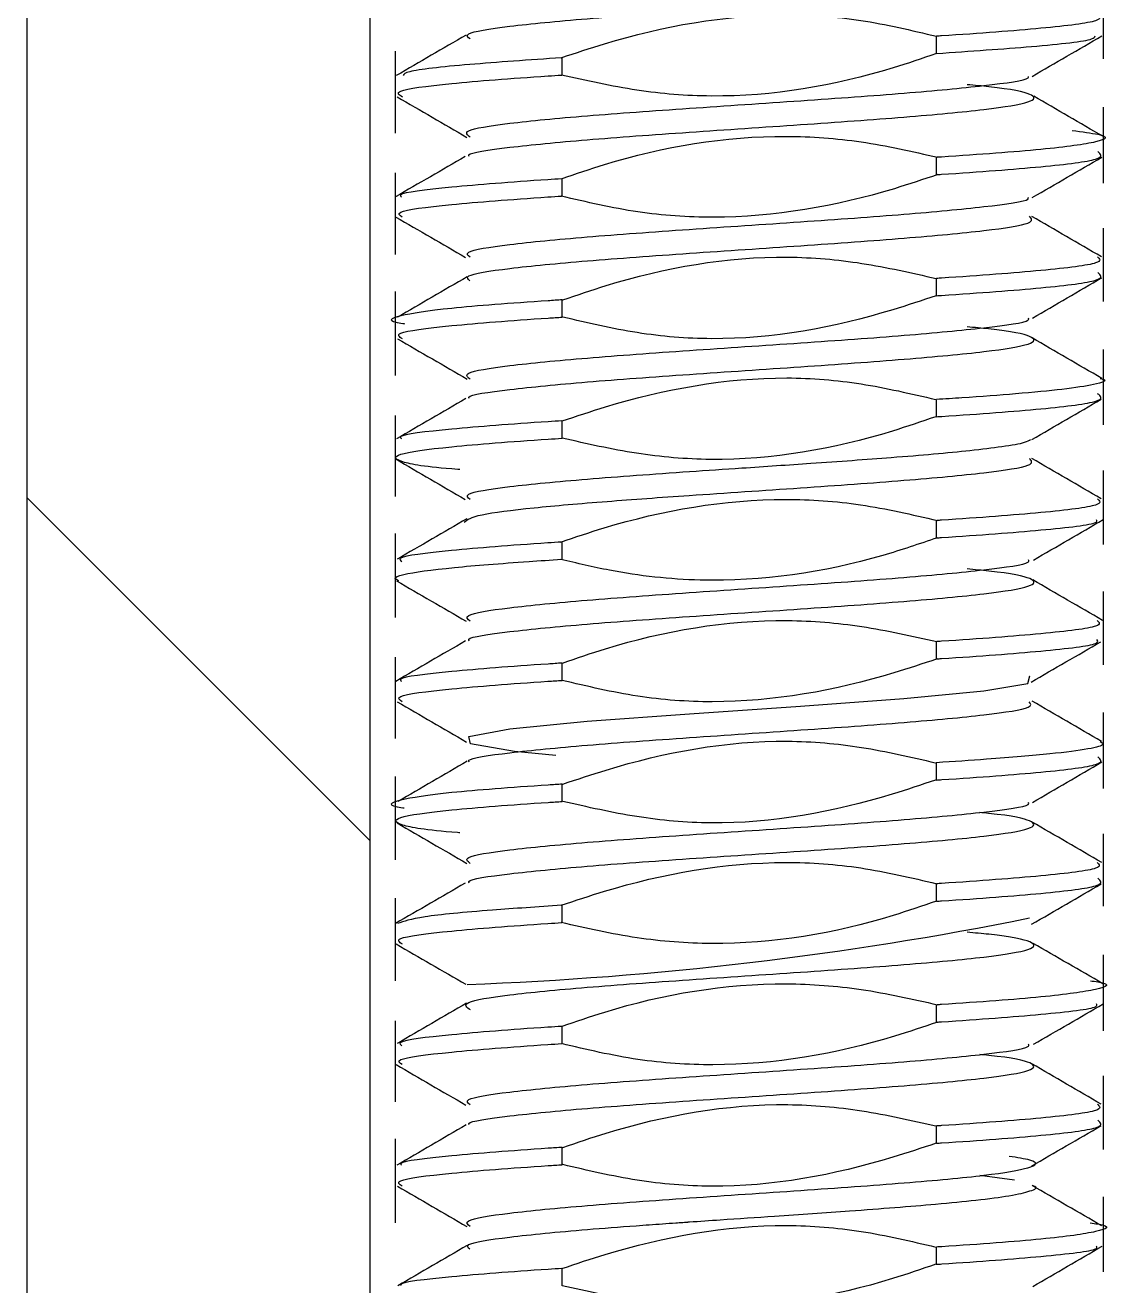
# Model space of a CAD drawing. Header units: millimetres. Extents: x -48 to 1187, y 2 to 839.
# Drawn here: x 116.396 to 118.206, y 370.209 to 372.292 of the extents above; entities that cross this region are included whole.
import ezdxf

# ---------------------------------------------------------------- set-up
doc = ezdxf.new("R2010")
doc.units = ezdxf.units.MM

# ---------------------------------------------------------------- blocks, each defined once
blk = doc.blocks.new('SW_HATCH_1')
at = {"color": 0, "linetype": 'Continuous', "lineweight": 18}
blk.add_line((-38.3283, -3.4742), (-38.8944, -2.9081), dxfattribs=at)

msp = doc.modelspace()

# ---------------------------------------------------------------- linework, layer by layer
at = {"color": 7, "linetype": 'Continuous', "lineweight": 25}
for p, q in [((116.399246, 366.019202), (116.399246, 374.419202)), ((116.965338, 374.409202), (116.965338, 366.019202)), ((118.177789, 372.235861), (118.177789, 372.356087)), ((117.902046, 372.24485), (117.902046, 372.273384)), ((117.006989, 372.248748), (117.006989, 372.113083)), ((117.282733, 372.237835), (117.282733, 372.209307)), ((118.177789, 372.030421), (118.177789, 372.156081)), ((117.902046, 372.044833), (117.902046, 372.073357)), ((117.006989, 372.047927), (117.006989, 371.913078)), ((117.282733, 372.03787), (117.282733, 372.009347)), ((118.177789, 371.834965), (118.177789, 371.956061)), ((117.902046, 371.844812), (117.902046, 371.873332)), ((117.006989, 371.851775), (117.006989, 371.713077)), ((117.282733, 371.837842), (117.282733, 371.80932)), ((118.177789, 371.631694), (118.177789, 371.756052)), ((117.902046, 371.644854), (117.902046, 371.673307)), ((117.006989, 371.646694), (117.006989, 371.513077)), ((117.282733, 371.638077), (117.282733, 371.609275)), ((118.177789, 371.433576), (118.177789, 371.556042)), ((117.902046, 371.444769), (117.902046, 371.473425)), ((117.006989, 371.452063), (117.006989, 371.313077)), ((117.282733, 371.437846), (117.282733, 371.409378)), ((118.177789, 371.235002), (118.177789, 371.356042)), ((117.902046, 371.244826), (117.902046, 371.273348)), ((117.006989, 371.247855), (117.006989, 371.113077)), ((117.282733, 371.237855), (117.282733, 371.209334)), ((118.177789, 371.030543), (118.177789, 371.156073)), ((117.902046, 371.044797), (117.902046, 371.0733)), ((117.006989, 371.050789), (117.006989, 370.913077)), ((117.282733, 371.037829), (117.282733, 371.009312)), ((118.177789, 370.836148), (118.177789, 370.95608)), ((117.902046, 370.844578), (117.902046, 370.873393)), ((117.006989, 370.849429), (117.006989, 370.713077)), ((117.282733, 370.837838), (117.282733, 370.809315)), ((118.177789, 370.630671), (118.177789, 370.756097)), ((117.902046, 370.644833), (117.902046, 370.673356)), ((117.006989, 370.647193), (117.006989, 370.513081)), ((117.282733, 370.637868), (117.282733, 370.609346)), ((118.177789, 370.434256), (118.177789, 370.556102)), ((117.902046, 370.444809), (117.902046, 370.47333)), ((117.006989, 370.452167), (117.006989, 370.313089)), ((117.282733, 370.43784), (117.282733, 370.409318)), ((118.030517, 370.383551), (117.973382, 370.391212)), ((118.177789, 370.232441), (118.177789, 370.356114)), ((117.902046, 370.244856), (117.902046, 370.273325)), ((117.282733, 370.237933), (117.282733, 370.209278))]:
    msp.add_line(p, q, dxfattribs=at)
at = {"color": 7, "linetype": 'Continuous', "lineweight": 25, "flags": 128}
msp.add_lwpolyline([(117.272865, 371.085381), (117.204631, 371.091849), (117.131772, 371.104349), (117.129008, 371.116849), (117.196759, 371.129349), (117.324715, 371.141849), (117.493404, 371.154349), (117.677157, 371.166849), (117.84801, 371.179349), (117.979964, 371.191849), (118.052939, 371.204349), (118.055829, 371.216849), (118.055829, 371.216849)], dxfattribs=at)
at = {"color": 7, "linetype": 'Continuous', "lineweight": 18}
msp.add_circle((134.392389, 398.419203), 29.029052, dxfattribs=at)
at = {"color": 7, "linetype": 'Continuous', "lineweight": 25}
msp.add_arc((116.915673, 376.482744), 5.779398, 272.0856132, 281.3770103, dxfattribs=at)
for points, knots in [([(117.130915, 372.268808), (117.127424, 372.271642), (117.1188, 372.278643), (117.188103, 372.289822), (117.317261, 372.302321), (117.490988, 372.314902), (117.679435, 372.327198), (117.85489, 372.339618), (117.990036, 372.352056), (118.065701, 372.364538), (118.065258, 372.377059), (118.021593, 372.386588), (117.964684, 372.391955), (117.952309, 372.393123)], [0, 0, 0, 0, 0.0682937, 0.16871606, 0.26913864, 0.36956145, 0.46996263, 0.57038609, 0.67081096, 0.77123727, 0.87166501, 0.97209419, 1, 1, 1, 1]), ([(117.281657, 372.237827), (117.305441, 372.245769), (117.425161, 372.285746), (117.593101, 372.315937), (117.778534, 372.302573), (117.860295, 372.283203), (117.901848, 372.273358)], [0, 0, 0, 0, 0.11935476, 0.60080624, 0.79712064, 1, 1, 1, 1]), ([(118.167563, 372.30921), (118.171354, 372.305784), (118.179752, 372.298191), (118.085201, 372.28644), (117.97195, 372.277881), (117.904754, 372.273558), (117.901974, 372.273379)], [0, 0, 0, 0, 0.28705607, 0.63599811, 0.98494082, 1, 1, 1, 1]), ([(117.124376, 372.275255), (117.105183, 372.264116), (117.066771, 372.241822), (117.028358, 372.219573), (117.00914, 372.208441)], [0, 0, 0, 0, 0.4996678, 1, 1, 1, 1]), ([(117.901866, 372.244839), (117.957214, 372.248705), (118.071734, 372.256707), (118.161762, 372.266367), (118.163311, 372.272154), (118.163753, 372.273807)], [0, 0, 0, 0, 0.40052844, 0.82874817, 1, 1, 1, 1]), ([(118.059964, 372.207038), (118.079123, 372.218177), (118.11746, 372.240464), (118.155809, 372.26272), (118.174992, 372.273853)], [0, 0, 0, 0, 0.49976657, 1, 1, 1, 1]), ([(117.282347, 372.237811), (117.228673, 372.234078), (117.118364, 372.226408), (117.026545, 372.216618), (117.021824, 372.210561), (117.020171, 372.208441)], [0, 0, 0, 0, 0.38120845, 0.78344343, 1, 1, 1, 1]), ([(117.901549, 372.24482), (117.877841, 372.236654), (117.758332, 372.195492), (117.589828, 372.166819), (117.404903, 372.181544), (117.323378, 372.19996), (117.281948, 372.209319)], [0, 0, 0, 0, 0.119492533, 0.602338855, 0.797913505, 1, 1, 1, 1]), ([(117.019309, 372.172989), (117.013991, 372.176254), (117.001884, 372.183687), (117.089719, 372.195282), (117.203234, 372.204159), (117.274855, 372.208797), (117.282451, 372.209289)], [0, 0, 0, 0, 0.26992793, 0.61452009, 0.95911287, 1, 1, 1, 1]), ([(117.131357, 372.106667), (117.126634, 372.110163), (117.116288, 372.117822), (117.187757, 372.129596), (117.317272, 372.141999), (117.433617, 372.150232), (117.553441, 372.158467), (117.679452, 372.1669), (117.855894, 372.179383), (117.98647, 372.191902), (118.055056, 372.201143), (118.053838, 372.206214), (118.05362, 372.20712)], [0, 0, 0, 0, 0.10424305, 0.22836213, 0.35247942, 0.47653508, 0.4765497, 0.60066562, 0.72478125, 0.84889657, 0.97301159, 1, 1, 1, 1]), ([(117.129593, 372.074618), (117.128964, 372.075531), (117.125466, 372.08061), (117.190156, 372.089856), (117.31658, 372.102356), (117.490957, 372.114856), (117.679155, 372.127356), (117.854651, 372.139856), (117.989824, 372.152356), (118.065603, 372.164856), (118.065345, 372.177356), (118.021777, 372.186855), (117.964854, 372.192187), (117.95241, 372.193353)], [0, 0, 0, 0, 0.0230529, 0.12832996, 0.23360701, 0.33888407, 0.44416113, 0.54943818, 0.65471524, 0.7599923, 0.86526936, 0.97054641, 1, 1, 1, 1]), ([(117.010667, 372.173074), (117.029866, 372.161954), (117.068248, 372.139724), (117.106573, 372.117467), (117.125728, 372.106344)], [0, 0, 0, 0, 0.50020216, 1, 1, 1, 1]), ([(118.177569, 372.107594), (118.158377, 372.118717), (118.12001, 372.140953), (118.081613, 372.163222), (118.062424, 372.174351)], [0, 0, 0, 0, 0.50024494, 1, 1, 1, 1]), ([(117.281896, 372.03779), (117.30561, 372.045948), (117.425119, 372.087058), (117.593692, 372.115278), (117.779478, 372.101708), (117.861763, 372.082979), (117.903799, 372.073411)], [0, 0, 0, 0, 0.11906188, 0.60002081, 0.79566662, 1, 1, 1, 1]), ([(118.126248, 372.117614), (118.142355, 372.115531), (118.190677, 372.109281), (118.176788, 372.098861), (118.087402, 372.086376), (117.971872, 372.077848), (117.905097, 372.073553), (117.902675, 372.073397)], [0, 0, 0, 0, 0.14133733, 0.42401198, 0.70668663, 0.98936128, 1, 1, 1, 1]), ([(117.12276, 372.074603), (117.103627, 372.063501), (117.065353, 372.04129), (117.027071, 372.019096), (117.007926, 372.007996)], [0, 0, 0, 0, 0.49987319, 1, 1, 1, 1]), ([(117.902698, 372.044874), (117.905113, 372.04503), (117.971894, 372.049325), (118.085482, 372.057852), (118.18357, 372.070337), (118.17337, 372.078673), (118.168269, 372.08284)], [0, 0, 0, 0, 0.01235208, 0.34156806, 0.67078403, 1, 1, 1, 1]), ([(118.060171, 372.007009), (118.079295, 372.018108), (118.117555, 372.040313), (118.155864, 372.062495), (118.175024, 372.07359)], [0, 0, 0, 0, 0.4998331, 1, 1, 1, 1]), ([(117.903863, 372.044896), (117.880102, 372.036875), (117.760461, 371.996487), (117.59219, 371.967421), (117.406114, 371.980137), (117.323692, 371.999415), (117.281618, 372.009256)], [0, 0, 0, 0, 0.11898733, 0.59913818, 0.79536972, 1, 1, 1, 1]), ([(117.282431, 372.037851), (117.274768, 372.037355), (117.203056, 372.032721), (117.09242, 372.023853), (117.011423, 372.014429), (117.016423, 372.009159), (117.017469, 372.008057)], [0, 0, 0, 0, 0.050182296, 0.46960167, 0.889021044, 1, 1, 1, 1]), ([(117.018838, 371.974732), (117.014782, 371.977435), (117.004473, 371.984306), (117.090147, 371.99533), (117.203062, 372.004196), (117.274699, 372.008828), (117.282332, 372.009322)], [0, 0, 0, 0, 0.2343586, 0.5956385, 0.95691841, 1, 1, 1, 1]), ([(117.13095, 371.908196), (117.127364, 371.91108), (117.118598, 371.918131), (117.188006, 371.929349), (117.317115, 371.941849), (117.490859, 371.954349), (117.678928, 371.966849), (117.855615, 371.979349), (117.986198, 371.991849), (118.054891, 372.001085), (118.053761, 372.006154), (118.05356, 372.007056)], [0, 0, 0, 0, 0.08753445, 0.21397548, 0.34041651, 0.46685754, 0.59329857, 0.7197396, 0.84618063, 0.97262166, 1, 1, 1, 1]), ([(117.008428, 371.974729), (117.027599, 371.963619), (117.065921, 371.941409), (117.104244, 371.919167), (117.123397, 371.908051)], [0, 0, 0, 0, 0.50023913, 1, 1, 1, 1]), ([(117.130726, 371.869519), (117.127667, 371.872131), (117.119728, 371.87891), (117.188482, 371.889856), (117.317447, 371.902356), (117.491238, 371.914856), (117.679504, 371.927356), (117.855202, 371.939856), (117.989065, 371.952356), (118.066113, 371.96437), (118.058858, 371.972217), (118.055455, 371.975898)], [0, 0, 0, 0, 0.07366495, 0.19116928, 0.30867361, 0.42617793, 0.54368226, 0.66118658, 0.77869091, 0.89619523, 1, 1, 1, 1]), ([(118.174223, 371.909174), (118.155087, 371.920282), (118.116828, 371.942489), (118.078613, 371.964717), (118.059511, 371.975827)], [0, 0, 0, 0, 0.50014432, 1, 1, 1, 1]), ([(117.284462, 371.837924), (117.308194, 371.846007), (117.427776, 371.886742), (117.595903, 371.916851), (117.779799, 371.900864), (117.860368, 371.882523), (117.901036, 371.873266)], [0, 0, 0, 0, 0.12005066, 0.60493094, 0.80058298, 1, 1, 1, 1]), ([(118.167616, 371.90922), (118.171423, 371.905768), (118.179827, 371.898147), (118.085162, 371.886376), (117.971847, 371.877819), (117.90456, 371.873494), (117.90168, 371.873309)], [0, 0, 0, 0, 0.28834648, 0.6363921, 0.98443771, 1, 1, 1, 1]), ([(117.125961, 371.87585), (117.106838, 371.864717), (117.068575, 371.842439), (117.030283, 371.820194), (117.011127, 371.809066)], [0, 0, 0, 0, 0.49976009, 1, 1, 1, 1]), ([(117.901778, 371.844795), (117.904608, 371.844976), (117.971835, 371.849298), (118.085669, 371.857852), (118.183629, 371.870337), (118.173358, 371.878673), (118.168223, 371.88284)], [0, 0, 0, 0, 0.01443671, 0.34295781, 0.6714789, 1, 1, 1, 1]), ([(118.060307, 371.807744), (118.079461, 371.818881), (118.117794, 371.841167), (118.156114, 371.863412), (118.175287, 371.874542)], [0, 0, 0, 0, 0.49968378, 1, 1, 1, 1]), ([(117.283357, 371.837882), (117.275541, 371.837376), (117.203732, 371.832732), (117.086365, 371.823854), (117.007853, 371.811367), (116.990353, 371.802895), (117.021905, 371.798593), (117.022901, 371.798457)], [0, 0, 0, 0, 0.038719642, 0.355704627, 0.672689613, 0.989674598, 1, 1, 1, 1]), ([(117.901307, 371.844752), (117.877526, 371.836817), (117.757812, 371.796871), (117.590126, 371.76549), (117.405897, 371.780872), (117.325156, 371.799815), (117.284342, 371.80939)], [0, 0, 0, 0, 0.11995163, 0.60386094, 0.79975436, 1, 1, 1, 1]), ([(117.019072, 371.773673), (117.014285, 371.776729), (117.002969, 371.783953), (117.090107, 371.79533), (117.203613, 371.804208), (117.275491, 371.808852), (117.283314, 371.809357)], [0, 0, 0, 0, 0.2568362, 0.60703413, 0.95723205, 1, 1, 1, 1]), ([(117.131163, 371.706985), (117.126883, 371.710273), (117.11718, 371.717728), (117.187967, 371.729349), (117.317539, 371.741849), (117.491205, 371.754349), (117.679305, 371.766849), (117.855766, 371.779349), (117.98676, 371.791849), (118.05596, 371.801361), (118.054172, 371.806705), (118.053777, 371.807883)], [0, 0, 0, 0, 0.09776599, 0.2216526, 0.34553922, 0.46942583, 0.59331244, 0.71719906, 0.84108567, 0.96497228, 1, 1, 1, 1]), ([(117.129594, 371.674689), (117.129028, 371.67555), (117.125719, 371.680579), (117.190459, 371.689788), (117.316943, 371.702314), (117.491476, 371.714855), (117.679714, 371.727395), (117.855162, 371.739922), (117.990191, 371.752438), (118.065751, 371.764943), (118.065213, 371.777437), (118.021509, 371.786916), (117.96461, 371.792227), (117.952254, 371.79338)], [0, 0, 0, 0, 0.02178102, 0.12723099, 0.2326814, 0.33813223, 0.44356996, 0.54900727, 0.65444416, 0.75988064, 0.8653167, 0.97075234, 1, 1, 1, 1]), ([(117.01118, 371.773724), (117.030333, 371.762598), (117.068619, 371.740357), (117.10688, 371.718081), (117.126, 371.706949)], [0, 0, 0, 0, 0.50026371, 1, 1, 1, 1]), ([(118.174801, 371.70825), (118.155649, 371.719378), (118.117367, 371.741622), (118.079079, 371.763905), (118.059945, 371.775039)], [0, 0, 0, 0, 0.50028703, 1, 1, 1, 1]), ([(117.283137, 371.637901), (117.30692, 371.645829), (117.426644, 371.685737), (117.594356, 371.716992), (117.778792, 371.701973), (117.859698, 371.682925), (117.900622, 371.673291)], [0, 0, 0, 0, 0.11985342, 0.60333045, 0.79935709, 1, 1, 1, 1]), ([(118.17235, 371.708239), (118.174196, 371.707744), (118.186922, 371.704332), (118.166489, 371.698244), (118.116662, 371.690212), (118.038771, 371.682894), (117.963729, 371.677323), (117.915745, 371.6742), (117.901534, 371.673275)], [0, 0, 0, 0, 0.04241875, 0.29233709, 0.52199993, 0.73137858, 0.92044687, 1, 1, 1, 1]), ([(117.124222, 371.674833), (117.1051, 371.66372), (117.066838, 371.641484), (117.028566, 371.619279), (117.009421, 371.608171)], [0, 0, 0, 0, 0.49977272, 1, 1, 1, 1]), ([(117.901472, 371.644818), (117.904502, 371.645013), (117.97196, 371.649355), (118.08592, 371.657933), (118.183748, 371.670425), (118.173329, 371.678755), (118.16812, 371.68292)], [0, 0, 0, 0, 0.01543681, 0.34362539, 0.67181312, 1, 1, 1, 1]), ([(118.059421, 371.607083), (118.078504, 371.618191), (118.116682, 371.640413), (118.154898, 371.662616), (118.174011, 371.67372)], [0, 0, 0, 0, 0.49984987, 1, 1, 1, 1]), ([(117.282874, 371.638086), (117.275221, 371.637601), (117.20346, 371.633056), (117.092758, 371.624319), (117.011672, 371.615029), (117.016495, 371.609807), (117.017478, 371.608742)], [0, 0, 0, 0, 0.05024861, 0.47116604, 0.89209105, 1, 1, 1, 1]), ([(117.900455, 371.644756), (117.87673, 371.636651), (117.757165, 371.595808), (117.588826, 371.565979), (117.404788, 371.581831), (117.324084, 371.600159), (117.283434, 371.60939)], [0, 0, 0, 0, 0.11996948, 0.60458993, 0.80083332, 1, 1, 1, 1]), ([(117.113913, 371.557498), (117.112789, 371.557583), (117.056805, 371.561829), (117.010054, 371.570246), (117.000292, 371.582754), (117.088458, 371.595257), (117.203595, 371.604145), (117.275309, 371.608793), (117.282988, 371.609291)], [0, 0, 0, 0, 0.00494966, 0.24647016, 0.48799132, 0.72951314, 0.97103561, 1, 1, 1, 1]), ([(117.130895, 371.508377), (117.127403, 371.511229), (117.11881, 371.518246), (117.18834, 371.529419), (117.317487, 371.541884), (117.461151, 371.552177), (117.589219, 371.560832), (117.704593, 371.568595), (117.839309, 371.57824), (117.945999, 371.587509), (118.013326, 371.595818), (118.048625, 371.60186), (118.054811, 371.605739), (118.057295, 371.607296)], [0, 0, 0, 0, 0.08627353, 0.21227968, 0.33828533, 0.46426797, 0.52379796, 0.60241182, 0.70004042, 0.81659789, 0.88228091, 0.95273586, 1, 1, 1, 1]), ([(117.008303, 371.574872), (117.027425, 371.563768), (117.065658, 371.541567), (117.103894, 371.519348), (117.123008, 371.508241)], [0, 0, 0, 0, 0.50013451, 1, 1, 1, 1]), ([(117.121412, 371.47094), (117.126677, 371.474981), (117.136885, 371.482815), (117.227899, 371.494172), (117.350064, 371.504774), (117.503647, 371.515715), (117.67906, 371.527325), (117.854814, 371.539801), (117.988883, 371.552291), (118.06615, 371.564321), (118.058902, 371.572193), (118.055493, 371.575896)], [0, 0, 0, 0, 0.115346769, 0.223597238, 0.32473629, 0.418749801, 0.537618063, 0.65653358, 0.775449451, 0.894365678, 1, 1, 1, 1]), ([(118.1739, 371.509315), (118.154752, 371.520413), (118.11647, 371.542601), (118.078243, 371.564814), (118.059137, 371.575917)], [0, 0, 0, 0, 0.50019432, 1, 1, 1, 1]), ([(117.280942, 371.437767), (117.304692, 371.445818), (117.424301, 371.486363), (117.592656, 371.515169), (117.778786, 371.502413), (117.861289, 371.483223), (117.903438, 371.47342)], [0, 0, 0, 0, 0.11894431, 0.59899953, 0.79513609, 1, 1, 1, 1]), ([(118.16766, 371.509396), (118.171499, 371.505916), (118.179931, 371.49827), (118.084986, 371.486463), (117.97186, 371.477921), (117.905006, 371.473615), (117.902544, 371.473457)], [0, 0, 0, 0, 0.29078157, 0.63873866, 0.98669668, 1, 1, 1, 1]), ([(117.125781, 371.476262), (117.106607, 371.465133), (117.068238, 371.442864), (117.029816, 371.42063), (117.010595, 371.409507)], [0, 0, 0, 0, 0.49973706, 1, 1, 1, 1]), ([(117.90246, 371.444796), (117.904957, 371.444956), (117.971868, 371.449249), (118.082727, 371.457772), (118.169969, 371.467601), (118.166823, 371.473286), (118.165985, 371.474801)], [0, 0, 0, 0, 0.016135475, 0.432412606, 0.848690774, 1, 1, 1, 1]), ([(118.062228, 371.408162), (118.081406, 371.419294), (118.119779, 371.441569), (118.158121, 371.463814), (118.177301, 371.474941)], [0, 0, 0, 0, 0.49978077, 1, 1, 1, 1]), ([(117.903196, 371.444889), (117.873279, 371.434721), (117.747391, 371.391938), (117.562323, 371.365115), (117.383377, 371.384748), (117.307663, 371.402851), (117.280913, 371.409247)], [0, 0, 0, 0, 0.14992798, 0.63087798, 0.86959008, 1, 1, 1, 1]), ([(117.28209, 371.437805), (117.274499, 371.437313), (117.2029, 371.432671), (117.091009, 371.423789), (117.007972, 371.41354), (117.015723, 371.407457), (117.018163, 371.405543)], [0, 0, 0, 0, 0.046003798, 0.433938732, 0.821872677, 1, 1, 1, 1]), ([(117.013379, 371.3739), (117.010489, 371.375191), (117.002773, 371.37864), (117.022656, 371.385941), (117.090202, 371.395305), (117.195596, 371.403673), (117.263909, 371.408146), (117.282078, 371.409336)], [0, 0, 0, 0, 0.10941141, 0.29216323, 0.61968144, 0.89884818, 1, 1, 1, 1]), ([(117.131205, 371.307065), (117.126965, 371.310299), (117.117262, 371.317702), (117.18772, 371.329286), (117.317155, 371.341813), (117.490826, 371.354354), (117.679008, 371.366895), (117.855522, 371.379423), (117.986852, 371.391939), (118.056435, 371.40159), (118.054354, 371.407065), (118.053856, 371.408376)], [0, 0, 0, 0, 0.09591486, 0.2195049, 0.34309545, 0.46668648, 0.59028662, 0.71388624, 0.83748535, 0.96108394, 1, 1, 1, 1]), ([(117.12967, 371.27438), (117.128965, 371.275372), (117.125298, 371.280531), (117.190176, 371.289856), (117.3168, 371.302356), (117.49114, 371.314856), (117.67932, 371.327356), (117.854763, 371.339856), (117.989882, 371.352356), (118.065615, 371.364856), (118.065333, 371.377356), (118.021763, 371.386854), (117.964852, 371.392187), (117.952413, 371.393352)], [0, 0, 0, 0, 0.0250066, 0.130073734, 0.235140868, 0.340208003, 0.445275137, 0.550342272, 0.655409406, 0.76047654, 0.865543675, 0.970610809, 1, 1, 1, 1]), ([(117.009281, 371.373842), (117.028517, 371.36271), (117.066967, 371.340461), (117.105398, 371.318171), (117.124602, 371.307033)], [0, 0, 0, 0, 0.50030604, 1, 1, 1, 1]), ([(118.176172, 371.308452), (118.15697, 371.319586), (118.118584, 371.341842), (118.080194, 371.36413), (118.061008, 371.375269)], [0, 0, 0, 0, 0.50023827, 1, 1, 1, 1]), ([(117.283551, 371.237865), (117.307262, 371.246021), (117.42678, 371.287135), (117.595233, 371.316039), (117.779919, 371.301018), (117.861226, 371.282649), (117.902477, 371.27333)], [0, 0, 0, 0, 0.11961815, 0.60296032, 0.79856422, 1, 1, 1, 1]), ([(118.167451, 371.308522), (118.170813, 371.305302), (118.178528, 371.297915), (118.084795, 371.286376), (117.971839, 371.277835), (117.904828, 371.273526), (117.9022, 371.273357)], [0, 0, 0, 0, 0.27462283, 0.63005717, 0.9854915, 1, 1, 1, 1]), ([(117.123198, 371.274415), (117.104077, 371.263295), (117.065821, 371.241047), (117.027584, 371.218823), (117.008459, 371.207707)], [0, 0, 0, 0, 0.49982195, 1, 1, 1, 1]), ([(117.902313, 371.244843), (117.90489, 371.245009), (117.971852, 371.249314), (118.083754, 371.257852), (118.173536, 371.268424), (118.168416, 371.274843), (118.16662, 371.277094)], [0, 0, 0, 0, 0.015513267, 0.403057842, 0.790602418, 1, 1, 1, 1]), ([(118.058412, 371.206509), (118.07753, 371.217625), (118.115784, 371.239867), (118.154097, 371.262077), (118.173263, 371.273187)], [0, 0, 0, 0, 0.49975873, 1, 1, 1, 1]), ([(117.283027, 371.237874), (117.275239, 371.237371), (117.203374, 371.232729), (117.092415, 371.223853), (117.011128, 371.214331), (117.016396, 371.208964), (117.017574, 371.207764)], [0, 0, 0, 0, 0.05044036, 0.46544499, 0.88044961, 1, 1, 1, 1]), ([(117.902789, 371.244822), (117.879003, 371.23689), (117.759276, 371.196965), (117.591406, 371.166473), (117.40621, 371.180197), (117.324662, 371.199519), (117.283271, 371.209326)], [0, 0, 0, 0, 0.11947737, 0.60140668, 0.79768612, 1, 1, 1, 1]), ([(117.01899, 371.17407), (117.014477, 371.176994), (117.003531, 371.184085), (117.090088, 371.19533), (117.203367, 371.204204), (117.275161, 371.208845), (117.282926, 371.209347)], [0, 0, 0, 0, 0.24855161, 0.60279615, 0.95704069, 1, 1, 1, 1]), ([(117.010319, 371.17408), (117.029437, 371.162982), (117.06766, 371.140795), (117.105852, 371.118584), (117.124941, 371.107483)], [0, 0, 0, 0, 0.50018258, 1, 1, 1, 1]), ([(117.129739, 371.074095), (117.128963, 371.075157), (117.12514, 371.080387), (117.190241, 371.089794), (117.317123, 371.102316), (117.491573, 371.11485), (117.679679, 371.127384), (117.855561, 371.139906), (117.988783, 371.152419), (118.063284, 371.163753), (118.057423, 371.170912), (118.054971, 371.173906)], [0, 0, 0, 0, 0.03195943, 0.1573812, 0.28280341, 0.40822603, 0.53363332, 0.65904022, 0.78444671, 0.90985279, 1, 1, 1, 1]), ([(118.174573, 371.108511), (118.15548, 371.119605), (118.117302, 371.141788), (118.079152, 371.163988), (118.060082, 371.175085)], [0, 0, 0, 0, 0.500128865, 1, 1, 1, 1]), ([(117.284293, 371.037942), (117.308057, 371.045923), (117.427727, 371.086113), (117.595453, 371.117385), (117.779231, 371.101282), (117.859629, 371.082655), (117.900219, 371.07325)], [0, 0, 0, 0, 0.120154606, 0.605074719, 0.800618028, 1, 1, 1, 1]), ([(118.172025, 371.108496), (118.17473, 371.106923), (118.181847, 371.102784), (118.156082, 371.095883), (118.09324, 371.087604), (118.003007, 371.079986), (117.929941, 371.075149), (117.901387, 371.073258)], [0, 0, 0, 0, 0.1339715, 0.35251574, 0.58745637, 0.83877389, 1, 1, 1, 1]), ([(117.126125, 371.07577), (117.10702, 371.064646), (117.068791, 371.042389), (117.030527, 371.020164), (117.011385, 371.009046)], [0, 0, 0, 0, 0.49976056, 1, 1, 1, 1]), ([(117.901403, 371.044756), (117.904437, 371.04495), (117.971895, 371.049285), (118.085858, 371.057852), (118.183715, 371.070337), (118.173338, 371.078673), (118.16815, 371.08284)], [0, 0, 0, 0, 0.01545399, 0.34363599, 0.671818, 1, 1, 1, 1]), ([(118.060199, 371.007781), (118.079316, 371.018908), (118.117571, 371.041173), (118.15582, 371.063405), (118.174955, 371.074526)], [0, 0, 0, 0, 0.49975256, 1, 1, 1, 1]), ([(117.900267, 371.044724), (117.876514, 371.03671), (117.756873, 370.996343), (117.589038, 370.965377), (117.405334, 370.981592), (117.324976, 371.000088), (117.284428, 371.00942)], [0, 0, 0, 0, 0.12017737, 0.60531908, 0.80085035, 1, 1, 1, 1]), ([(117.283298, 371.037865), (117.275585, 371.037367), (117.203855, 371.03273), (117.086456, 371.02386), (117.007956, 371.011375), (116.990217, 371.002933), (117.021474, 370.998659), (117.022254, 370.998553)], [0, 0, 0, 0, 0.03829831, 0.35615419, 0.67401013, 0.99186614, 1, 1, 1, 1]), ([(117.114003, 370.957567), (117.112802, 370.957658), (117.056765, 370.961916), (117.010006, 370.97034), (117.000328, 370.982843), (117.088516, 370.99533), (117.203728, 371.004205), (117.275558, 371.008848), (117.283346, 371.009351)], [0, 0, 0, 0, 0.00528474, 0.24662618, 0.48796762, 0.72930906, 0.9706505, 1, 1, 1, 1]), ([(117.131154, 370.907022), (117.126899, 370.910298), (117.117234, 370.91774), (117.18802, 370.929349), (117.317637, 370.941849), (117.491362, 370.954349), (117.679497, 370.966849), (117.855966, 370.979349), (117.986903, 370.991849), (118.056024, 371.001353), (118.0542, 371.00669), (118.0538, 371.007861)], [0, 0, 0, 0, 0.097455264, 0.221415101, 0.345374937, 0.469334774, 0.593294611, 0.717254447, 0.841214284, 0.96517412, 1, 1, 1, 1]), ([(117.129653, 370.874328), (117.128931, 370.875326), (117.125194, 370.88049), (117.190047, 370.889831), (117.31669, 370.902326), (117.491068, 370.914898), (117.679318, 370.927205), (117.85485, 370.939629), (117.98993, 370.95207), (118.065918, 370.964553), (118.064412, 370.977075), (118.026673, 370.985936), (117.977873, 370.990634), (117.972681, 370.991133)], [0, 0, 0, 0, 0.02557719, 0.1324314, 0.23928578, 0.34614036, 0.45295724, 0.55981814, 0.66668047, 0.77354425, 0.88040946, 0.98727613, 1, 1, 1, 1]), ([(117.01056, 370.973808), (117.029724, 370.962676), (117.068031, 370.940423), (117.106323, 370.918137), (117.125459, 370.906999)], [0, 0, 0, 0, 0.50024778, 1, 1, 1, 1]), ([(118.17509, 370.908362), (118.1559, 370.919493), (118.117545, 370.941742), (118.079187, 370.964035), (118.06002, 370.975174)], [0, 0, 0, 0, 0.50033108, 1, 1, 1, 1]), ([(117.28146, 370.837815), (117.305241, 370.845766), (117.424952, 370.885791), (117.592945, 370.915777), (117.778525, 370.902619), (117.860423, 370.883231), (117.902082, 370.873369)], [0, 0, 0, 0, 0.11927642, 0.60043021, 0.79675518, 1, 1, 1, 1]), ([(118.167356, 370.908426), (118.170669, 370.905263), (118.178347, 370.897935), (118.084918, 370.886446), (117.971924, 370.87789), (117.904783, 370.873569), (117.902058, 370.873394)], [0, 0, 0, 0, 0.27104519, 0.62797403, 0.98490365, 1, 1, 1, 1]), ([(117.901954, 370.844572), (117.904718, 370.844749), (117.971901, 370.849038), (118.085733, 370.857549), (118.18369, 370.870013), (118.173341, 370.878367), (118.168167, 370.882544)], [0, 0, 0, 0, 0.01410056, 0.34273063, 0.67136377, 1, 1, 1, 1]), ([(117.122933, 370.874441), (117.103756, 370.863314), (117.065381, 370.841049), (117.027026, 370.818821), (117.007838, 370.8077)], [0, 0, 0, 0, 0.49972638, 1, 1, 1, 1]), ([(118.059047, 370.806497), (118.078172, 370.817619), (118.116437, 370.839869), (118.154752, 370.862095), (118.173917, 370.873213)], [0, 0, 0, 0, 0.49982426, 1, 1, 1, 1]), ([(117.282275, 370.837809), (117.242744, 370.835134), (117.149038, 370.828792), (117.041912, 370.818737), (117.021429, 370.811365), (117.011159, 370.807669)], [0, 0, 0, 0, 0.2667597, 0.63233743, 1, 1, 1, 1]), ([(117.901774, 370.844831), (117.878066, 370.836661), (117.758562, 370.795478), (117.59003, 370.766939), (117.404945, 370.781461), (117.323275, 370.799917), (117.281726, 370.809307)], [0, 0, 0, 0, 0.11940922, 0.60191642, 0.79747759, 1, 1, 1, 1]), ([(117.019078, 370.773833), (117.014396, 370.776819), (117.00318, 370.783975), (117.089952, 370.79529), (117.203185, 370.804164), (117.274789, 370.8088), (117.282371, 370.809291)], [0, 0, 0, 0, 0.25277407, 0.60550099, 0.95822844, 1, 1, 1, 1]), ([(117.131817, 370.664856), (117.125777, 370.669022), (117.113699, 370.677356), (117.187226, 370.689856), (117.317388, 370.702356), (117.490762, 370.714856), (117.679222, 370.727356), (117.85464, 370.739856), (117.989828, 370.752356), (118.0656, 370.764856), (118.065347, 370.777356), (118.021782, 370.786855), (117.96486, 370.792187), (117.952414, 370.793353)], [0, 0, 0, 0, 0.09727786, 0.19455572, 0.29183359, 0.38911145, 0.48638931, 0.58366717, 0.68094504, 0.7782229, 0.87550076, 0.97277862, 1, 1, 1, 1]), ([(117.00895, 370.773907), (117.028102, 370.762813), (117.066394, 370.740632), (117.104652, 370.718434), (117.123776, 370.707338)], [0, 0, 0, 0, 0.50012149, 1, 1, 1, 1]), ([(118.176618, 370.708296), (118.157451, 370.719393), (118.119128, 370.74158), (118.080825, 370.763788), (118.061679, 370.774888)], [0, 0, 0, 0, 0.50015422, 1, 1, 1, 1]), ([(118.156034, 370.713185), (118.160356, 370.712578), (118.194343, 370.707805), (118.174411, 370.698861), (118.088075, 370.686376), (117.97186, 370.677847), (117.905076, 370.673551), (117.902641, 370.673394)], [0, 0, 0, 0, 0.04575761, 0.35987585, 0.6739941, 0.98811234, 1, 1, 1, 1]), ([(117.28212, 370.637799), (117.305832, 370.645964), (117.425336, 370.687115), (117.593914, 370.715352), (117.779572, 370.701592), (117.861748, 370.68293), (117.903702, 370.673403)], [0, 0, 0, 0, 0.11912236, 0.60037526, 0.79597812, 1, 1, 1, 1]), ([(117.125307, 370.676095), (117.10618, 370.664983), (117.067913, 370.642751), (117.029593, 370.62054), (117.010427, 370.609431)], [0, 0, 0, 0, 0.499842866, 1, 1, 1, 1]), ([(117.902683, 370.644873), (117.905104, 370.645029), (117.971905, 370.649324), (118.082719, 370.657853), (118.170043, 370.667713), (118.166861, 370.673421), (118.166002, 370.674962)], [0, 0, 0, 0, 0.01561496, 0.43101111, 0.84640726, 1, 1, 1, 1]), ([(118.062259, 370.608284), (118.081433, 370.619402), (118.119796, 370.641648), (118.158146, 370.663863), (118.17733, 370.674976)], [0, 0, 0, 0, 0.49977737, 1, 1, 1, 1]), ([(117.282512, 370.637854), (117.274832, 370.637358), (117.203123, 370.632723), (117.091129, 370.623853), (117.008018, 370.613614), (117.015732, 370.607529), (117.018164, 370.60561)], [0, 0, 0, 0, 0.04648654, 0.4340404, 0.82159426, 1, 1, 1, 1]), ([(117.90382, 370.64489), (117.880054, 370.636887), (117.760394, 370.596593), (117.592182, 370.567346), (117.406172, 370.580079), (117.323832, 370.599405), (117.281826, 370.609264)], [0, 0, 0, 0, 0.11903095, 0.59931338, 0.79558802, 1, 1, 1, 1]), ([(117.01886, 370.574644), (117.014743, 370.577377), (117.004347, 370.584277), (117.090133, 370.59533), (117.203095, 370.604197), (117.274754, 370.608831), (117.282407, 370.609325)], [0, 0, 0, 0, 0.23627189, 0.59659746, 0.95692303, 1, 1, 1, 1]), ([(117.13099, 370.508008), (117.127293, 370.510955), (117.118371, 370.518069), (117.187971, 370.529349), (117.317145, 370.541849), (117.490853, 370.554349), (117.67898, 370.566849), (117.855439, 370.579349), (117.986844, 370.591849), (118.056571, 370.601545), (118.054411, 370.607074), (118.053879, 370.608436)], [0, 0, 0, 0, 0.08803801, 0.21250545, 0.33697289, 0.46144033, 0.58590777, 0.71037521, 0.83484265, 0.95931009, 1, 1, 1, 1]), ([(117.129544, 370.475054), (117.129074, 370.475821), (117.126049, 370.480755), (117.190648, 370.489856), (117.316893, 370.502356), (117.491404, 370.514856), (117.679559, 370.527356), (117.855006, 370.539856), (117.989975, 370.552356), (118.065921, 370.564856), (118.064372, 370.577356), (118.02695, 370.586156), (117.978549, 370.59079), (117.97367, 370.591257)], [0, 0, 0, 0, 0.01980527, 0.12737593, 0.23494658, 0.34251723, 0.45008789, 0.55765854, 0.6652292, 0.77279985, 0.8803705, 0.98794116, 1, 1, 1, 1]), ([(117.008678, 370.574649), (117.027878, 370.563518), (117.066252, 370.541271), (117.104645, 370.518981), (117.123828, 370.507843)], [0, 0, 0, 0, 0.50032851, 1, 1, 1, 1]), ([(118.174056, 370.509195), (118.154881, 370.520325), (118.11655, 370.542574), (118.078251, 370.564853), (118.05911, 370.575987)], [0, 0, 0, 0, 0.50022243, 1, 1, 1, 1]), ([(117.284523, 370.43793), (117.308259, 370.445999), (117.427854, 370.486658), (117.595917, 370.516963), (117.779738, 370.500886), (117.860232, 370.482525), (117.900851, 370.473259)], [0, 0, 0, 0, 0.120094764, 0.605103755, 0.800729771, 1, 1, 1, 1]), ([(118.167615, 370.509243), (118.171443, 370.505783), (118.17988, 370.498155), (118.085197, 370.486376), (117.971854, 370.477816), (117.904528, 370.47349), (117.901613, 370.473302)], [0, 0, 0, 0, 0.288739882, 0.636501332, 0.984262781, 1, 1, 1, 1]), ([(117.901703, 370.444787), (117.904571, 370.444972), (117.97184, 370.449295), (118.085698, 370.457852), (118.183641, 370.470337), (118.173356, 370.478673), (118.168213, 370.48284)], [0, 0, 0, 0, 0.01462711, 0.34308474, 0.67154237, 1, 1, 1, 1]), ([(117.124749, 370.475099), (117.105622, 370.463965), (117.06735, 370.441687), (117.029082, 370.419442), (117.009939, 370.408314)], [0, 0, 0, 0, 0.49974862, 1, 1, 1, 1]), ([(118.058918, 370.406996), (118.078051, 370.418128), (118.11634, 370.440403), (118.154656, 370.46264), (118.173824, 370.473765)], [0, 0, 0, 0, 0.49971189, 1, 1, 1, 1]), ([(117.901099, 370.444744), (117.877321, 370.436803), (117.757614, 370.396819), (117.589941, 370.365397), (117.405836, 370.380988), (117.325192, 370.39986), (117.284437, 370.409398)], [0, 0, 0, 0, 0.12000931, 0.60418246, 0.79996863, 1, 1, 1, 1]), ([(117.28338, 370.437881), (117.275549, 370.437376), (117.203605, 370.432732), (117.092922, 370.423853), (117.011961, 370.414523), (117.016546, 370.409347), (117.01744, 370.408338)], [0, 0, 0, 0, 0.051657358, 0.474623963, 0.897590568, 1, 1, 1, 1]), ([(117.13112, 370.307171), (117.126959, 370.310397), (117.117422, 370.31779), (117.188017, 370.329349), (117.317572, 370.341849), (117.491162, 370.354349), (117.679626, 370.366849), (117.854727, 370.379349), (117.990783, 370.391849), (118.062787, 370.404349), (118.073818, 370.414766), (118.034893, 370.421016), (118.021917, 370.423099)], [0, 0, 0, 0, 0.0834846, 0.19130994, 0.29913528, 0.40696062, 0.51478596, 0.62261131, 0.73043665, 0.83826199, 0.94608733, 1, 1, 1, 1]), ([(117.019051, 370.373743), (117.014319, 370.376776), (117.003085, 370.383976), (117.090146, 370.39533), (117.203639, 370.404208), (117.275523, 370.408852), (117.283348, 370.409358)], [0, 0, 0, 0, 0.255366048, 0.606252795, 0.957139543, 1, 1, 1, 1]), ([(117.011027, 370.373793), (117.030134, 370.362691), (117.068333, 370.340494), (117.106495, 370.318274), (117.12557, 370.307168)], [0, 0, 0, 0, 0.50016744, 1, 1, 1, 1]), ([(117.130716, 370.26958), (117.127721, 370.272144), (117.119859, 370.278876), (117.188418, 370.289781), (117.296099, 370.300253), (117.390996, 370.30754), (117.44154, 370.311195), (117.467443, 370.313023), (117.480524, 370.313938), (117.487093, 370.314395), (117.490385, 370.314624), (117.492032, 370.314738), (117.492856, 370.314795), (117.493269, 370.314824), (117.493456, 370.314837), (117.510321, 370.316006), (117.556885, 370.31919), (117.64695, 370.325252), (117.77263, 370.333881), (117.886948, 370.342724), (117.971512, 370.351035), (118.027413, 370.358253), (118.059288, 370.366113), (118.071153, 370.37165), (118.061075, 370.374568), (118.060791, 370.37465)], [0, 0, 0, 0, 0.07306243, 0.1918196, 0.31057725, 0.37024235, 0.40011077, 0.41504948, 0.42251939, 0.42625442, 0.42812194, 0.42905571, 0.42952259, 0.42975603, 0.42987275, 0.42989323, 0.46318205, 0.521035, 0.60335774, 0.71001602, 0.77274762, 0.84160193, 0.91657193, 0.99764999, 1, 1, 1, 1]), ([(118.174811, 370.30826), (118.155692, 370.319366), (118.117469, 370.341569), (118.079259, 370.363798), (118.060161, 370.374909)], [0, 0, 0, 0, 0.5002007, 1, 1, 1, 1]), ([(117.282902, 370.237891), (117.306687, 370.245816), (117.426414, 370.28571), (117.59415, 370.316844), (117.778736, 370.302089), (117.859765, 370.282975), (117.900775, 370.273301)], [0, 0, 0, 0, 0.11978092, 0.6029485, 0.79904666, 1, 1, 1, 1]), ([(118.155961, 370.313173), (118.160251, 370.312573), (118.194305, 370.307806), (118.17458, 370.298869), (118.088506, 370.286384), (117.971952, 370.277819), (117.904568, 370.273487), (117.901588, 370.273296)], [0, 0, 0, 0, 0.045174704, 0.358615647, 0.672056664, 0.985497756, 1, 1, 1, 1]), ([(117.126165, 370.27592), (117.107076, 370.264814), (117.068881, 370.242591), (117.030633, 370.220396), (117.011501, 370.209294)], [0, 0, 0, 0, 0.49979562, 1, 1, 1, 1]), ([(117.901516, 370.244822), (117.904533, 370.245016), (117.971997, 370.249357), (118.08304, 370.257934), (118.169915, 370.267722), (118.1668, 370.273349), (118.165991, 370.274811)], [0, 0, 0, 0, 0.01952475, 0.43658704, 0.85364826, 1, 1, 1, 1]), ([(118.061109, 370.208158), (118.080208, 370.219269), (118.118419, 370.241498), (118.156625, 370.263706), (118.175734, 370.274813)], [0, 0, 0, 0, 0.49983833, 1, 1, 1, 1]), ([(117.282792, 370.237937), (117.275163, 370.237448), (117.203415, 370.23285), (117.093521, 370.224034), (117.013094, 370.215052), (117.016662, 370.210192), (117.017174, 370.209495)], [0, 0, 0, 0, 0.05204181, 0.48940947, 0.92678016, 1, 1, 1, 1]), ([(117.900579, 370.244764), (117.876858, 370.236647), (117.757304, 370.195736), (117.589027, 370.166129), (117.404875, 370.181802), (117.324061, 370.200121), (117.283211, 370.209381)], [0, 0, 0, 0, 0.11990593, 0.60430985, 0.79998562, 1, 1, 1, 1])]:
    msp.add_open_spline(points, degree=3, knots=knots, dxfattribs=at)

# ---------------------------------------------------------------- block references
at = {"color": 7, "linetype": 'Continuous', "lineweight": 18}
msp.add_blockref('SW_HATCH_1', (155.29367, 374.419203), dxfattribs=at)

doc.saveas('drawing.dxf')
